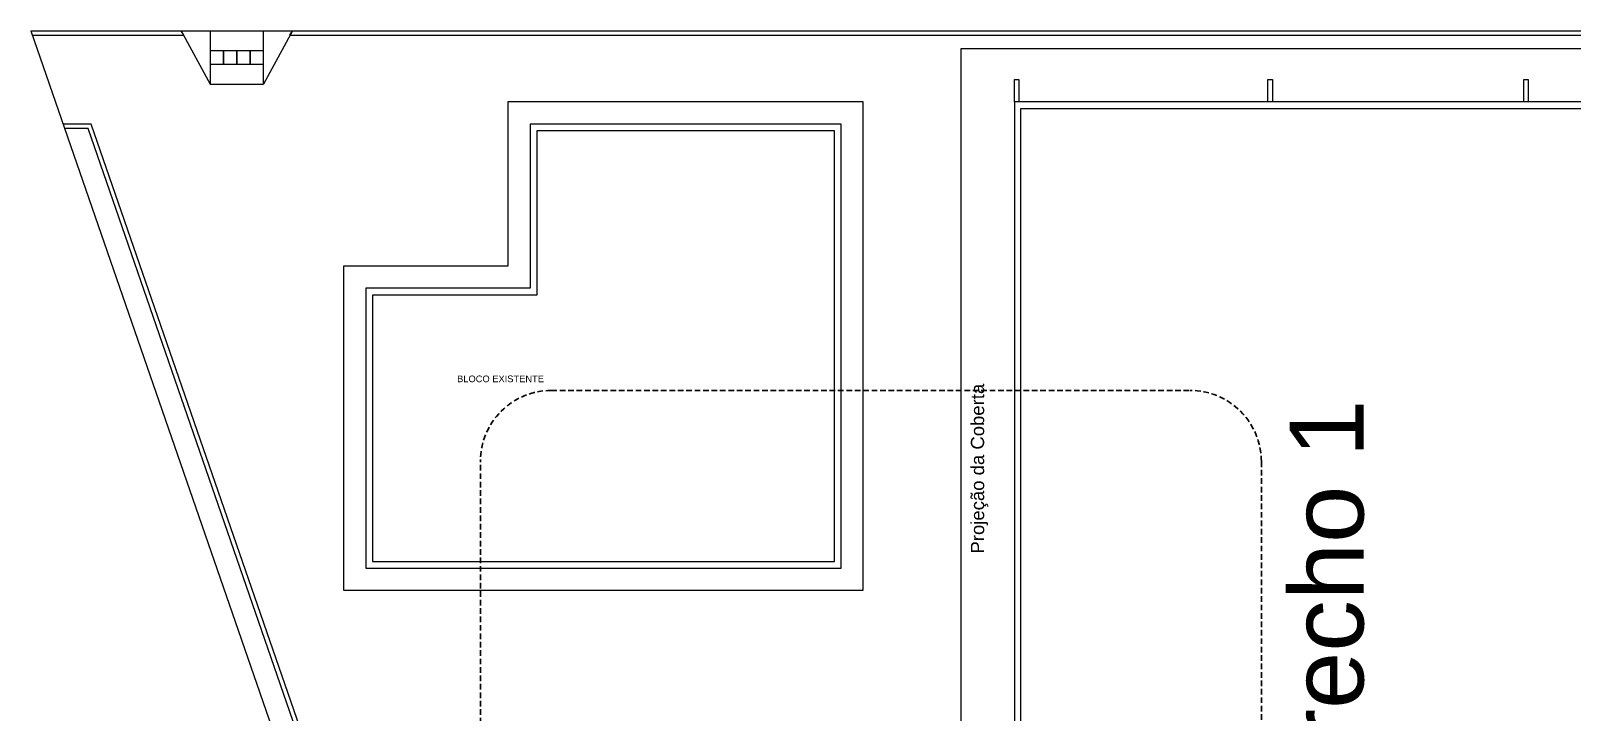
# Model space of a CAD drawing. Header units: millimetres. Extents: x -823 to -490, y -63 to 119.
# Drawn here: x -822.9 to -753.2, y 88.3 to 119.1 of the extents above; entities that cross this region are included whole.
import ezdxf

# ---------------------------------------------------------------- set-up
doc = ezdxf.new("R2010")
doc.units = ezdxf.units.MM
doc.header["$LTSCALE"] = 0.2
doc.header["$MEASUREMENT"] = 0
doc.linetypes.add('DASHED', pattern=[1.905, 1.27, -0.635])
doc.layers.add('DI-Disjuntor', color=1, linetype='Continuous', lineweight=30)
doc.styles.add('Arial', font='arial.ttf')

msp = doc.modelspace()

# ---------------------------------------------------------------- linework, layer by layer
for p, q in [((-822.911, 119.085), (-803.233, 62.158)), ((-822.911, 119.085), (-694.323, 119.085)), ((-822.842, 118.884), (-816.001, 118.884)), ((-816.11, 119.085), (-814.805, 116.675)), ((-816.11, 119.085), (-811.09, 119.085)), ((-816.001, 118.884), (-816.11, 119.085)), ((-814.805, 119.085), (-814.805, 116.675)), ((-812.395, 116.675), (-812.395, 119.085)), ((-811.09, 119.085), (-812.395, 116.675)), ((-811.199, 118.884), (-811.09, 119.085)), ((-811.199, 118.884), (-694.523, 118.884)), ((-814.805, 116.675), (-812.395, 116.675))]:
    msp.add_line(p, q)
for points in [[(-812.395, 117.579), (-812.395, 118.181), (-814.805, 118.181), (-814.805, 117.579), (-812.395, 117.579)], [(-814.202, 118.181), (-814.805, 118.181), (-814.805, 117.579), (-814.202, 117.579), (-814.202, 118.181)], [(-813.6, 118.181), (-814.202, 118.181), (-814.202, 117.579), (-813.6, 117.579), (-813.6, 118.181)], [(-812.998, 118.181), (-813.6, 118.181), (-813.6, 117.579), (-812.998, 117.579), (-812.998, 118.181)], [(-812.395, 118.181), (-812.998, 118.181), (-812.998, 117.579), (-812.395, 117.579), (-812.395, 118.181)], [(-808.781, 108.442), (-808.781, 93.784), (-785.287, 93.784), (-785.287, 115.872), (-801.351, 115.872), (-801.351, 108.442), (-808.781, 108.442)]]:
    msp.add_lwpolyline(points, close=True)
at = {"linetype": 'Continuous'}
for points in [[(-695.126, 62.962), (-780.867, 62.962), (-780.867, 118.282), (-695.126, 118.282), (-695.126, 62.962)], [(-778.458, 115.872), (-778.458, 116.876), (-778.257, 116.876), (-778.257, 115.872), (-778.458, 115.872)], [(-766.997, 115.872), (-766.997, 116.876), (-766.797, 116.876), (-766.797, 115.872), (-766.997, 115.872)], [(-755.437, 115.872), (-755.437, 116.876), (-755.236, 116.876), (-755.236, 115.872), (-755.437, 115.872)], [(-717.917, 65.672), (-778.157, 65.672), (-778.157, 115.571), (-697.837, 115.571), (-697.837, 65.672), (-714.161, 65.672), (-714.161, 65.371), (-697.535, 65.371), (-697.535, 115.872), (-778.458, 115.872), (-778.458, 65.371), (-717.917, 65.371), (-717.917, 65.672)], [(-807.776, 107.439), (-807.776, 94.788), (-786.291, 94.788), (-786.291, 114.868), (-800.347, 114.868), (-800.347, 107.439), (-807.776, 107.439)], [(-807.475, 107.137), (-807.475, 95.09), (-786.592, 95.09), (-786.592, 114.567), (-800.046, 114.567), (-800.046, 107.137), (-807.475, 107.137)]]:
    msp.add_lwpolyline(points, close=True, dxfattribs=at)
for points in [[(-804.344, 65.371), (-803.07, 65.371), (-820.179, 114.868), (-821.454, 114.868)], [(-804.413, 65.572), (-803.352, 65.572), (-820.322, 114.667), (-821.385, 114.667)]]:
    msp.add_lwpolyline(points)
at = {"layer": 'DI-Disjuntor', "linetype": 'DASHED'}
msp.add_lwpolyline([(-799.383, 102.82), (-770.505, 102.82, -0.414214), (-767.294, 99.609), (-767.294, 64.527, -0.414214), (-770.505, 61.317), (-799.383, 61.317, -0.414214), (-802.593, 64.527), (-802.593, 99.609, -0.414214)], format="xyb", close=True, dxfattribs=at)

# ---------------------------------------------------------------- texts
at = {"insert": (-803.645, 103.19), "char_height": 0.3012, "width": 5.42158, "attachment_point": 7, "line_spacing_factor": 0.798, "style": 'Arial'}
msp.add_mtext('BLOCO EXISTENTE', dxfattribs=at)
at = {"insert": (-779.638, 99.283), "char_height": 0.59911, "width": 13.65966, "attachment_point": 8, "rotation": 90.00021, "line_spacing_factor": 0.798, "style": 'Arial'}
msp.add_mtext('Projeção da Coberta', dxfattribs=at)
at = {"layer": 'DI-Disjuntor', "linetype": 'DASHED', "insert": (-762.629, 84.019), "char_height": 3.3344, "width": 88.02844, "attachment_point": 7, "rotation": 90, "line_spacing_factor": 0.798, "style": 'Arial'}
msp.add_mtext('Trecho 1', dxfattribs=at)

doc.saveas('drawing.dxf')
